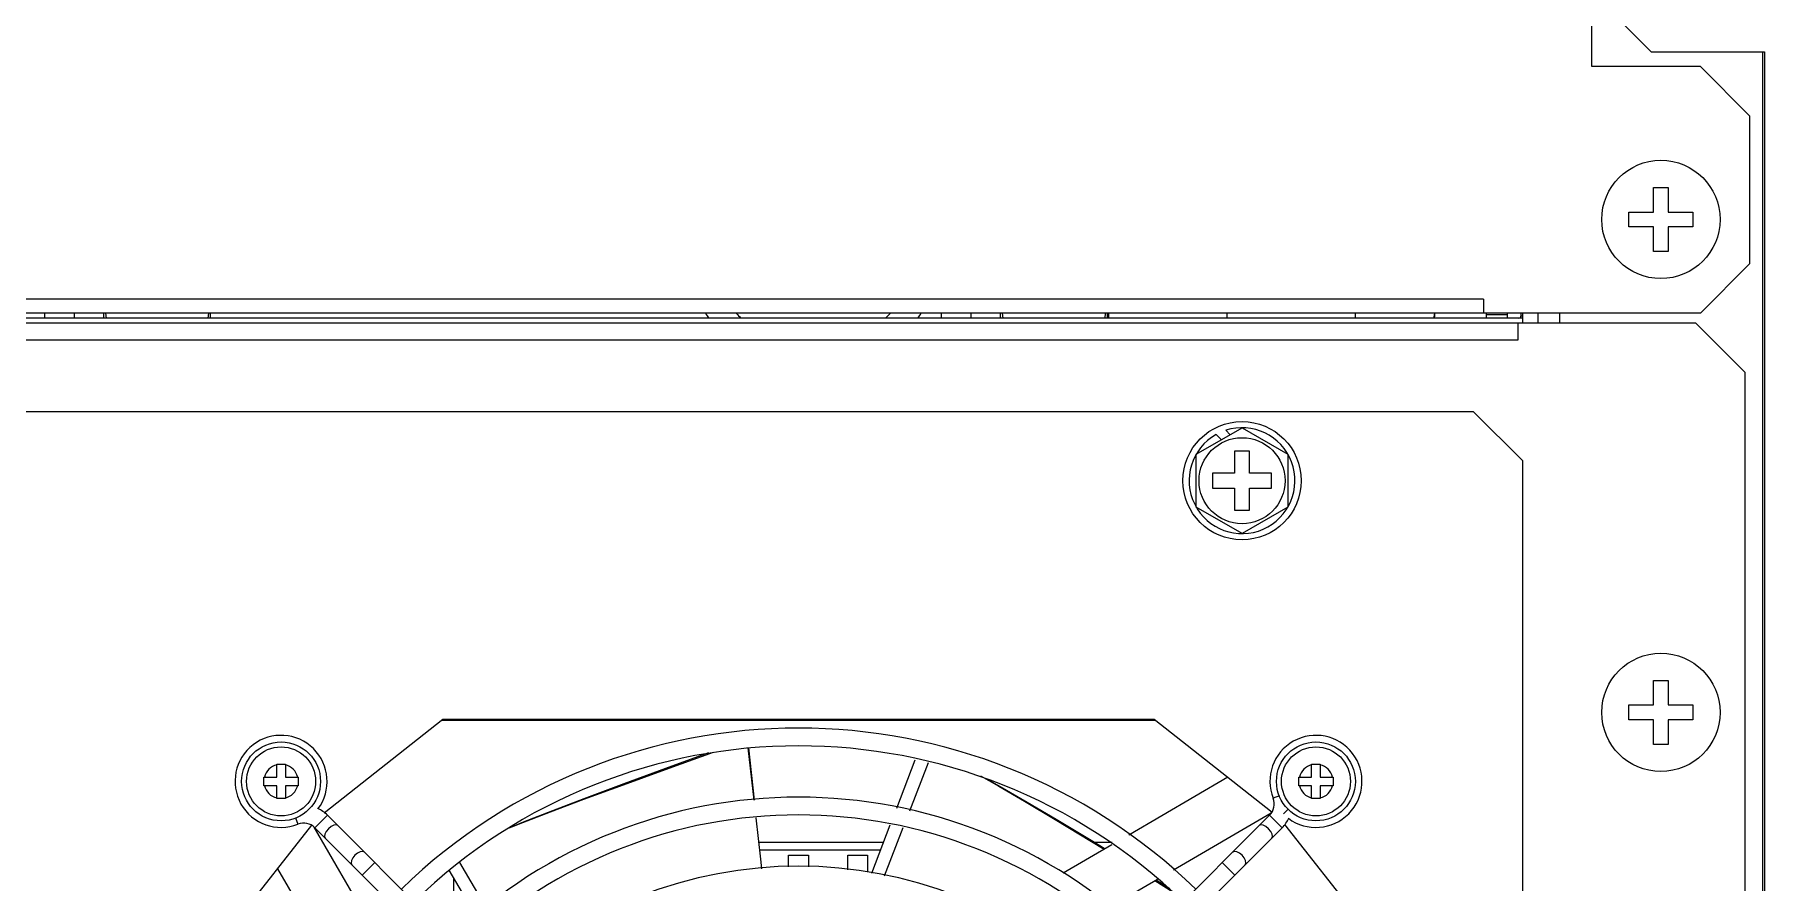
# Model space of a CAD drawing. Header units: millimetres. Extents: x 0 to 101, y -1 to 90.
# Drawn here: x 17.54 to 35.09, y 42.93 to 51.52 of the extents above; entities that cross this region are included whole.
import ezdxf

# ---------------------------------------------------------------- set-up
doc = ezdxf.new("R2010")
doc.units = ezdxf.units.MM

msp = doc.modelspace()

# ---------------------------------------------------------------- linework, layer by layer
for p, q in [((33.34, 51.2), (33.34, 85)), ((33.44, 51.85), (33.94, 51.35)), ((33.94, 51.35), (35.09, 51.35)), ((35.07, 51.35), (35.07, 36.2)), ((35.09, 51.35), (35.09, 36.2)), ((34.44, 51.2), (33.34, 51.2)), ((34.94, 50.7), (34.44, 51.2)), ((34.94, 50.7), (34.94, 49.2)), ((33.965, 49.725), (33.965, 49.975)), ((33.965, 49.975), (34.115, 49.975)), ((34.115, 49.975), (34.115, 49.725)), ((33.715, 49.575), (33.715, 49.725)), ((33.715, 49.725), (33.965, 49.725)), ((34.115, 49.725), (34.365, 49.725)), ((34.365, 49.725), (34.365, 49.575)), ((33.965, 49.575), (33.715, 49.575)), ((33.965, 49.325), (33.965, 49.575)), ((34.115, 49.575), (34.115, 49.325)), ((34.365, 49.575), (34.115, 49.575)), ((34.115, 49.325), (33.965, 49.325)), ((34.44, 48.7), (34.94, 49.2)), ((32.24, 48.84), (2.94, 48.84)), ((32.24, 48.84), (32.24, 48.7)), ((34.44, 48.7), (1.44, 48.7)), ((32.64, 48.65), (2.84, 48.65)), ((17.642, 48.65), (17.642, 48.7)), ((17.942, 48.7), (17.942, 48.65)), ((18.242, 48.65), (18.242, 48.7)), ((18.258, 48.7), (18.265, 48.65)), ((19.305, 48.7), (19.298, 48.65)), ((19.322, 48.7), (19.322, 48.65)), ((26.74, 48.65), (26.74, 48.7)), ((27.04, 48.7), (27.04, 48.65)), ((27.34, 48.65), (27.34, 48.7)), ((27.357, 48.7), (27.363, 48.65)), ((28.403, 48.7), (28.397, 48.65)), ((28.42, 48.7), (28.42, 48.65)), ((28.44, 48.65), (28.44, 48.7)), ((29.64, 48.65), (29.64, 48.7)), ((30.94, 48.65), (30.94, 48.7)), ((31.74, 48.65), (31.74, 48.669)), ((31.742, 48.668), (31.741, 48.65)), ((31.744, 48.685), (31.742, 48.668)), ((32.27, 48.65), (32.27, 48.7)), ((32.27, 48.686), (32.48, 48.686)), ((32.48, 48.7), (32.48, 48.65)), ((32.62, 48.7), (32.62, 48.67)), ((32.64, 48.67), (32.62, 48.67)), ((32.64, 48.6), (32.64, 48.7)), ((32.79, 48.7), (32.79, 48.6)), ((33.01, 48.7), (33.01, 48.6)), ((1.44, 48.6), (34.39, 48.6)), ((32.59, 48.43), (32.59, 48.6)), ((34.89, 48.1), (34.39, 48.6)), ((2.99, 48.43), (32.59, 48.43)), ((34.89, 48.1), (34.89, 36.85)), ((32.14, 47.7), (3.44, 47.7)), ((32.64, 47.2), (32.14, 47.7)), ((29.326, 47.268), (29.79, 47.535)), ((29.526, 47.468), (29.58, 47.414)), ((29.67, 47.466), (29.625, 47.511)), ((29.79, 47.535), (30.254, 47.268)), ((29.326, 46.732), (29.326, 47.268)), ((29.715, 47.3), (29.715, 47.075)), ((29.865, 47.3), (29.715, 47.3)), ((29.865, 47.075), (29.865, 47.3)), ((30.254, 47.268), (30.254, 46.732)), ((29.49, 47.075), (29.49, 46.925)), ((29.715, 47.075), (29.49, 47.075)), ((30.09, 47.075), (29.865, 47.075)), ((30.09, 46.925), (30.09, 47.075)), ((32.64, 30.2), (32.64, 47.2)), ((29.49, 46.925), (29.715, 46.925)), ((29.715, 46.925), (29.715, 46.7)), ((29.865, 46.7), (29.865, 46.925)), ((29.865, 46.925), (30.09, 46.925)), ((29.79, 46.464), (29.326, 46.732)), ((29.715, 46.7), (29.865, 46.7)), ((30.254, 46.732), (29.79, 46.464)), ((33.965, 44.725), (33.965, 44.975)), ((33.965, 44.975), (34.115, 44.975)), ((34.115, 44.975), (34.115, 44.725)), ((20.476, 43.632), (21.68, 44.58)), ((21.68, 44.58), (28.9, 44.58)), ((28.9, 44.58), (30.095, 43.639)), ((33.715, 44.575), (33.715, 44.725)), ((33.715, 44.725), (33.965, 44.725)), ((34.115, 44.725), (34.365, 44.725)), ((34.365, 44.725), (34.365, 44.575)), ((28.917, 44.567), (21.663, 44.567)), ((33.965, 44.575), (33.715, 44.575)), ((33.965, 44.325), (33.965, 44.575)), ((34.115, 44.575), (34.115, 44.325)), ((34.365, 44.575), (34.115, 44.575)), ((23.944, 44.085), (24.379, 44.242)), ((23.976, 44.083), (24.429, 44.245)), ((24.84, 43.759), (24.78, 44.292)), ((24.843, 43.759), (24.786, 44.292)), ((34.115, 44.325), (33.965, 44.325)), ((19.996, 43.994), (19.996, 44.125)), ((19.996, 44.125), (20.084, 44.125)), ((20.084, 44.125), (20.084, 43.994)), ((26.287, 43.68), (26.475, 44.17)), ((26.419, 43.652), (26.608, 44.143)), ((30.496, 43.994), (30.496, 44.125)), ((30.496, 44.125), (30.584, 44.125)), ((30.584, 44.125), (30.584, 43.994)), ((19.865, 43.906), (19.865, 43.994)), ((19.865, 43.994), (19.996, 43.994)), ((19.996, 43.906), (19.865, 43.906)), ((19.996, 43.775), (19.996, 43.906)), ((20.084, 43.994), (20.215, 43.994)), ((20.084, 43.906), (20.084, 43.775)), ((20.215, 43.906), (20.084, 43.906)), ((20.215, 43.994), (20.215, 43.906)), ((27.138, 44.007), (27.221, 43.96)), ((29.647, 43.992), (28.64, 43.406)), ((30.365, 43.906), (30.365, 43.994)), ((30.365, 43.994), (30.496, 43.994)), ((30.496, 43.906), (30.365, 43.906)), ((30.496, 43.775), (30.496, 43.906)), ((30.584, 43.994), (30.715, 43.994)), ((30.584, 43.906), (30.584, 43.775)), ((30.715, 43.906), (30.584, 43.906)), ((30.715, 43.994), (30.715, 43.906)), ((20.084, 43.775), (19.996, 43.775)), ((30.169, 43.804), (30.105, 43.779)), ((30.584, 43.775), (30.496, 43.775)), ((20.186, 43.579), (20.211, 43.516)), ((20.51, 43.607), (20.383, 43.48)), ((20.51, 43.607), (24.647, 39.471)), ((24.907, 43.161), (24.86, 43.579)), ((24.907, 43.161), (24.862, 43.579)), ((30.07, 43.607), (25.933, 39.471)), ((29.093, 43.052), (30.087, 43.63)), ((30.197, 43.48), (30.07, 43.607)), ((30.258, 43.668), (30.21, 43.62)), ((19.41, 42.31), (20.351, 43.505)), ((20.943, 42.51), (20.376, 43.485)), ((20.383, 43.48), (24.519, 39.343)), ((22.354, 43.478), (22.382, 43.489)), ((26.033, 43.02), (26.221, 43.509)), ((30.197, 43.48), (26.061, 39.343)), ((26.164, 42.991), (26.353, 43.481)), ((30.222, 43.514), (31.17, 42.31)), ((26.152, 43.33), (24.889, 43.33)), ((26.122, 43.251), (24.897, 43.251)), ((25.19, 43.083), (25.19, 43.2)), ((25.19, 43.2), (25.39, 43.2)), ((25.39, 43.2), (25.39, 43.083)), ((25.79, 43.054), (25.79, 43.2)), ((25.79, 43.2), (25.99, 43.2)), ((25.99, 43.2), (25.99, 43.029)), ((28.469, 43.307), (27.976, 43.02)), ((28.471, 43.33), (28.298, 43.33)), ((20.003, 43.064), (20.583, 42.067)), ((20.991, 43.126), (20.864, 42.999)), ((22.015, 42.59), (21.746, 43.048)), ((22.118, 42.677), (21.855, 43.126)), ((24.918, 43.063), (24.907, 43.161)), ((29.716, 42.999), (29.589, 43.126)), ((21.79, 42.973), (21.79, 42.38)), ((28.455, 42.682), (28.931, 42.958)), ((28.906, 42.943), (29.088, 42.831)), ((28.919, 42.951), (29.058, 42.865))]:
    msp.add_line(p, q)
for points in [[(31.747, 48.7), (31.747, 48.7), (31.744, 48.685)], [(22.381, 43.49), (22.501, 43.54), (22.796, 43.656), (23.115, 43.778), (23.52, 43.93), (23.944, 44.085)], [(22.382, 43.489), (22.492, 43.533), (22.772, 43.64), (23.112, 43.768), (23.515, 43.916), (23.976, 44.083)], [(27.221, 43.96), (27.324, 43.901), (27.583, 43.749), (27.894, 43.562), (28.261, 43.34), (28.39, 43.261)], [(27.222, 43.961), (27.335, 43.898), (27.61, 43.74), (27.904, 43.567), (28.275, 43.345), (28.402, 43.267)], [(20.616, 43.501), (20.599, 43.508), (20.575, 43.505), (20.548, 43.491), (20.521, 43.469), (20.499, 43.442), (20.485, 43.415), (20.482, 43.391), (20.489, 43.374)], [(30.091, 43.374), (30.098, 43.391), (30.095, 43.415), (30.081, 43.442), (30.059, 43.469), (30.032, 43.491), (30.005, 43.505), (29.981, 43.508), (29.964, 43.501)], [(20.885, 43.232), (20.868, 43.239), (20.844, 43.236), (20.817, 43.222), (20.79, 43.2), (20.768, 43.173), (20.754, 43.146), (20.751, 43.122), (20.758, 43.105)], [(29.822, 43.105), (29.829, 43.122), (29.826, 43.146), (29.812, 43.173), (29.79, 43.2), (29.763, 43.222), (29.736, 43.236), (29.712, 43.239), (29.695, 43.232)]]:
    msp.add_lwpolyline(points)
for centre, radius in [((34.04, 49.65), 0.6), ((29.79, 47), 0.6), ((29.79, 47), 0.436), ((34.04, 44.65), 0.6), ((20.04, 43.95), 0.4), ((20.04, 43.95), 0.35), ((30.54, 43.95), 0.4), ((30.54, 43.95), 0.35)]:
    msp.add_circle(centre, radius)
for centre, radius, start, end in [((25.44, 49.4), 1.3, 212.6065, 215.3326), ((25.44, 49.4), 1.05, 222.0044, 225.6459), ((25.44, 49.4), 1.05, 314.3541, 317.9956), ((25.44, 49.4), 1.3, 324.6674, 327.3935), ((31.862, 48.669), 0.122, 165.2432, 180), ((32.6, 48.67), 0.02, 270, 0), ((29.79, 47), 0.537, 119.3662, 107.9007), ((20.04, 43.95), 0.467, 323.2868, 291.5016), ((25.29, 38.7), 5.79, 45.8941, 134.1059), ((30.54, 43.95), 0.467, 233.2738, 201.5016), ((25.29, 38.7), 5.61, 45.9227, 134.0773), ((20.04, 43.95), 0.174, 104.5292, 165.4708), ((20.04, 43.95), 0.174, 14.5292, 75.4708), ((30.54, 43.95), 0.174, 104.5292, 165.4708), ((30.54, 43.95), 0.174, 14.5292, 75.4708), ((20.04, 43.95), 0.174, 194.5292, 255.4708), ((20.04, 43.95), 0.174, 284.5292, 345.4708), ((30.54, 43.95), 0.174, 194.5292, 255.4708), ((30.54, 43.95), 0.174, 284.5292, 345.4708), ((25.29, 38.7), 5.09, 46.0168, 133.9832), ((29.957, 43.72), 0.16, 315, 21.5016), ((20.27, 43.367), 0.16, 45, 111.5016), ((20.27, 43.367), 0.34, 45, 65.2944), ((25.29, 38.7), 4.91, 46.0511, 133.9489), ((29.957, 43.72), 0.34, 315, 335.2944), ((25.29, 38.7), 4.39, 46.1756, 133.8244)]:
    msp.add_arc(centre, radius, start, end)

doc.saveas('drawing.dxf')
